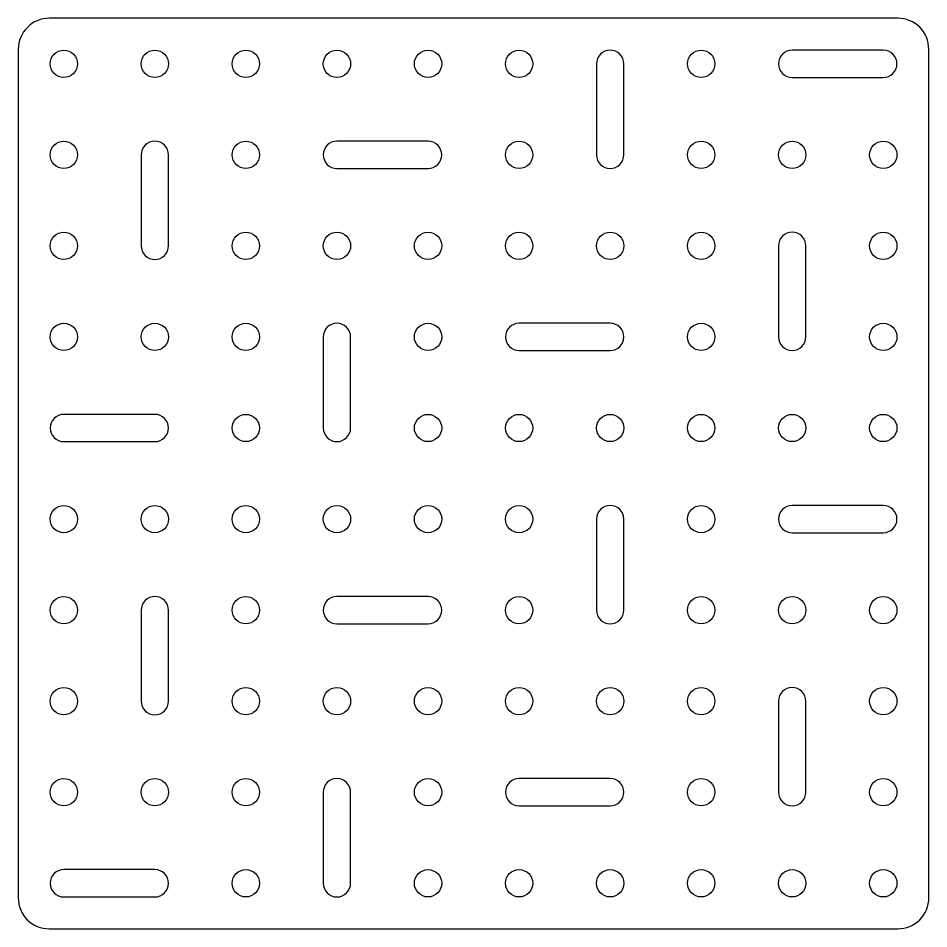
# Model space of a CAD drawing. Extents: x 256 to 486, y -564 to -274.
# Drawn here: x 301.9 to 401.9, y -564.5 to -464.5 of the extents above; entities that cross this region are included whole.
import ezdxf

# ---------------------------------------------------------------- set-up
doc = ezdxf.new("R2010")
doc.units = 0
doc.layers.add('FAB', color=7, linetype='CONTINUOUS')

msp = doc.modelspace()

# ---------------------------------------------------------------- linework, layer by layer
at = {"layer": 'FAB'}
for points in [[(305.27, -564.46), (398.44, -564.46, 0.41421), (401.86, -561.04), (401.86, -467.87, 0.41421), (398.44, -464.46), (305.27, -464.46, 0.41421), (301.86, -467.87), (301.86, -561.04, 0.41421)], [(366.86, -467.96, 0.41421), (365.36, -469.46), (365.36, -479.46, 1), (368.36, -479.46), (368.36, -469.46, 0.41421)], [(385.36, -469.46, 0.41421), (386.86, -470.96), (396.86, -470.96, 1), (396.86, -467.96), (386.86, -467.96, 0.41421)], [(316.86, -490.96, 0.41421), (318.36, -489.46), (318.36, -479.46, 1), (315.36, -479.46), (315.36, -489.46, 0.41421)], [(348.36, -479.46, 0.41421), (346.86, -477.96), (336.86, -477.96, 1), (336.86, -480.96), (346.86, -480.96, 0.41421)], [(386.86, -487.96, 0.41421), (385.36, -489.46), (385.36, -499.46, 1), (388.36, -499.46), (388.36, -489.46, 0.41421)], [(336.86, -510.96, 0.41421), (338.36, -509.46), (338.36, -499.46, 1), (335.36, -499.46), (335.36, -509.46, 0.41421)], [(355.36, -499.46, 0.41421), (356.86, -500.96), (366.86, -500.96, 1), (366.86, -497.96), (356.86, -497.96, 0.41421)], [(318.36, -509.46, 0.41421), (316.86, -507.96), (306.86, -507.96, 1), (306.86, -510.96), (316.86, -510.96, 0.41421)], [(366.86, -517.96, 0.41421), (365.36, -519.46), (365.36, -529.46, 1), (368.36, -529.46), (368.36, -519.46, 0.41421)], [(385.36, -519.46, 0.41421), (386.86, -520.96), (396.86, -520.96, 1), (396.86, -517.96), (386.86, -517.96, 0.41421)], [(316.86, -540.96, 0.41421), (318.36, -539.46), (318.36, -529.46, 1), (315.36, -529.46), (315.36, -539.46, 0.41421)], [(348.36, -529.46, 0.41421), (346.86, -527.96), (336.86, -527.96, 1), (336.86, -530.96), (346.86, -530.96, 0.41421)], [(386.86, -537.96, 0.41421), (385.36, -539.46), (385.36, -549.46, 1), (388.36, -549.46), (388.36, -539.46, 0.41421)], [(336.86, -560.96, 0.41421), (338.36, -559.46), (338.36, -549.46, 1), (335.36, -549.46), (335.36, -559.46, 0.41421)], [(355.36, -549.46, 0.41421), (356.86, -550.96), (366.86, -550.96, 1), (366.86, -547.96), (356.86, -547.96, 0.41421)], [(318.36, -559.46, 0.41421), (316.86, -557.96), (306.86, -557.96, 1), (306.86, -560.96), (316.86, -560.96, 0.41421)]]:
    msp.add_lwpolyline(points, format="xyb", close=True, dxfattribs=at)
for centre in [(306.86, -469.46), (316.86, -469.46), (326.86, -469.46), (336.86, -469.46), (346.86, -469.46), (356.86, -469.46), (376.86, -469.46), (306.86, -479.46), (326.86, -479.46), (356.86, -479.46), (376.86, -479.46), (386.86, -479.46), (396.86, -479.46), (306.86, -489.46), (326.86, -489.46), (336.86, -489.46), (346.86, -489.46), (356.86, -489.46), (366.86, -489.46), (376.86, -489.46), (396.86, -489.46), (306.86, -499.46), (316.86, -499.46), (326.86, -499.46), (346.86, -499.46), (376.86, -499.46), (396.86, -499.46), (326.86, -509.46), (346.86, -509.46), (356.86, -509.46), (366.86, -509.46), (376.86, -509.46), (386.86, -509.46), (396.86, -509.46), (306.86, -519.46), (316.86, -519.46), (326.86, -519.46), (336.86, -519.46), (346.86, -519.46), (356.86, -519.46), (376.86, -519.46), (306.86, -529.46), (326.86, -529.46), (356.86, -529.46), (376.86, -529.46), (386.86, -529.46), (396.86, -529.46), (306.86, -539.46), (326.86, -539.46), (336.86, -539.46), (346.86, -539.46), (356.86, -539.46), (366.86, -539.46), (376.86, -539.46), (396.86, -539.46), (306.86, -549.46), (316.86, -549.46), (326.86, -549.46), (346.86, -549.46), (376.86, -549.46), (396.86, -549.46), (326.86, -559.46), (346.86, -559.46), (356.86, -559.46), (366.86, -559.46), (376.86, -559.46), (386.86, -559.46), (396.86, -559.46)]:
    msp.add_circle(centre, 1.5, dxfattribs=at)

doc.saveas('drawing.dxf')
